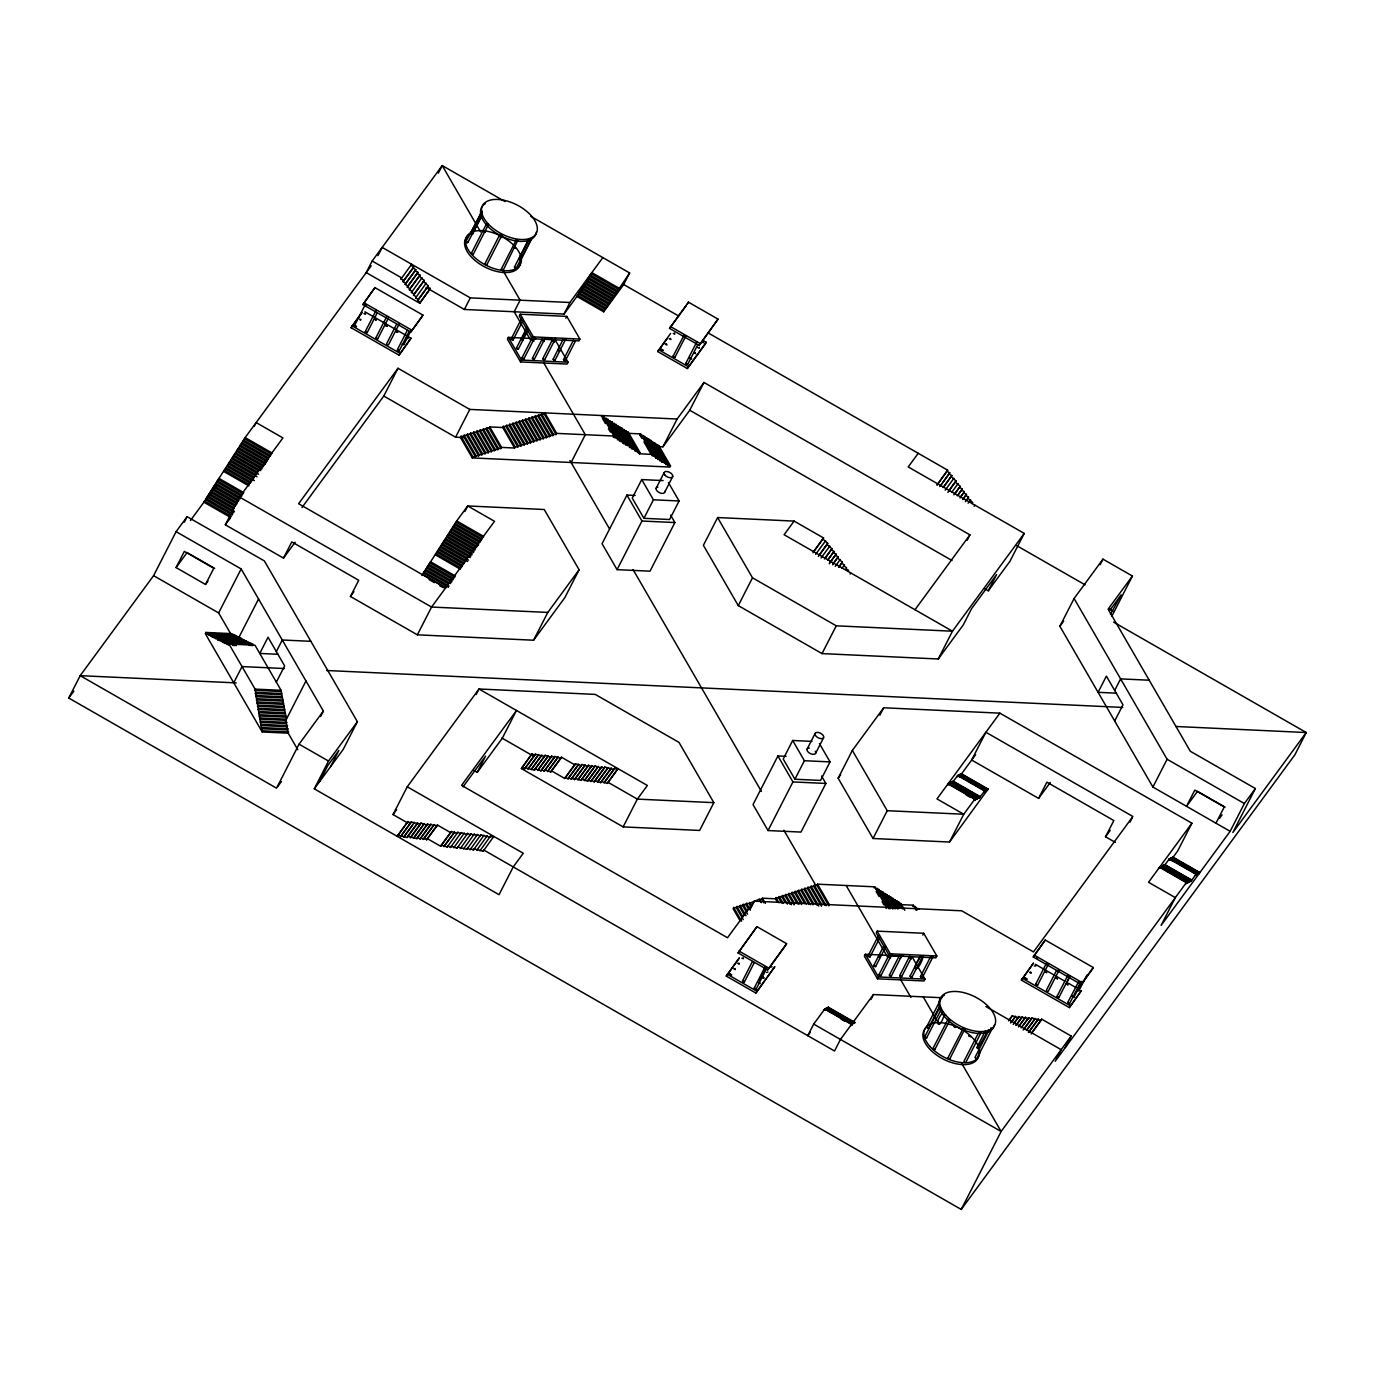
<?xml version="1.0" encoding="UTF-8"?>
<svg xmlns="http://www.w3.org/2000/svg" width="1375" height="1375" viewBox="0 0 1375 1375"><rect width="100%" height="100%" fill="white"/><g stroke="black" fill="none" stroke-linecap="round" stroke-linejoin="round"><path stroke-width="1.5" d="M486.527 223.816L471.316 253.378L472.158 254.375L473.223 254.358L488.314 224.744M473.292 254.22L471.384 253.241M486.32 224.056L488.314 224.898M941.531 997.837L926.527 1027.159L927.111 1028.036L928.434 1028.156L938.816 1007.858M928.503 1028.019L926.527 1027.159M990.894 1027.83L992.011 1028.912L976.92 1058.389L975.855 1058.406L975.012 1057.392L989.089 1029.909M517.962 239.972L503.284 269.998L502.098 270.102L501.325 269.087L516.33 239.766M503.284 269.998L501.325 269.087M948.08 1019.167L932.834 1048.712L933.367 1049.589L934.794 1049.623L949.798 1020.284M934.794 1049.623L932.92 1048.575M947.822 1019.545L949.369 1020.559M481.886 215.102L467.809 242.602L466.589 242.653L465.884 241.639L481.852 212.145M467.809 242.602L466.83 241.484M480.889 212.3L481.869 213.434M528.481 240.35L519.097 258.689L519.819 259.703L521.039 259.652L532.297 237.652M521.039 259.652L519.097 258.689M943.267 1012.12C933.195 1022.931 939.108 1031.662 944.264 1014.922M939.572 1024.083L937.63 1023.12M978.02 1033.828L963.944 1061.328L964.666 1062.342L965.886 1062.291L980.891 1032.969L980.169 1031.955M978.948 1032.006L980.891 1032.969M501.806 235.469L486.802 264.791L485.547 264.791L484.894 263.777L499.898 234.438L501.531 235.641M486.802 264.791L484.894 263.777M939.847 1007.411L924.739 1036.836L925.392 1037.867L926.647 1037.867L940.706 1010.367M926.647 1037.867L924.739 1036.836M939.692 1007.669L941.153 1008.752M985.325 1031.044L976.886 1047.544L977.797 1048.678L988.161 1030.236M978.794 1048.575L976.886 1047.544M354.578 325.48L356.452 326.562L354.578 325.48L365.475 304.184M376.148 310.303L365.252 331.598L365.836 332.613L367.125 332.664L377.111 313.139M367.125 332.664L365.252 331.598M386.822 316.405L375.908 337.717L376.492 338.731L377.781 338.783L388.695 317.488M377.781 338.783L375.908 337.717M396.567 324.294L386.581 343.819L387.423 344.953L388.455 344.902L399.352 323.589M409.114 331.478L399.111 351.003L397.822 350.952L397.238 349.938L407.241 330.413M399.111 351.003L398.527 349.989M402.153 344.163L403.734 344.644L403.494 343.681M481.869 211.148L470.611 233.148L471.195 234.163L472.484 234.231L481.869 215.892M472.484 234.231L470.611 233.148M528.498 239.559L514.439 267.059L515.281 268.194L516.312 268.125L531.369 238.494M516.312 268.125L514.439 267.059M522.087 317.591L511.191 338.903L511.775 339.917L513.064 339.969L523.05 320.444M513.064 339.969L512.48 338.955M528.327 329.553L518.323 349.078L517.034 349.027L516.45 348.012L527.347 326.7M518.323 349.078L516.45 348.012M532.967 336.411L522.07 357.706L522.655 358.72L523.944 358.789L534.841 337.477L533.809 337.545M523.944 358.789L522.07 357.706M542.42 338.662L532.434 358.188L533.019 359.202L534.308 359.27L544.294 339.745M534.308 359.27L532.434 358.188M552.784 339.144L542.781 358.669L543.623 359.803L544.672 359.752L555.569 338.439M544.672 359.752L542.781 358.669M563.2 339.264L553.145 359.15L553.987 360.284L555.019 360.233L565.984 338.577M555.019 360.233L553.145 359.15M573.495 340.106L563.509 359.631L564.094 360.645L565.383 360.714L575.369 341.189M565.383 360.714L563.509 359.631M684.062 335.242L673.148 356.056L673.991 357.191L675.022 357.122L685.919 335.827M675.022 357.122L673.148 356.056M696.73 342.014L685.833 363.327L686.417 364.341L687.706 364.392L697.692 344.867M687.706 364.392L685.833 363.327M752.452 961.503L742.466 981.028L743.05 982.042L744.339 982.094L754.325 962.569M744.339 982.094L743.755 981.08M765.205 966.625L754.308 987.92L754.892 988.934L756.181 988.986L766.167 969.461M758.295 982.489L760.048 983.658L759.327 982.42M756.181 988.986L754.308 987.92M878.127 936.272L868.141 955.797L868.725 956.811L870.014 956.88L880 937.355M870.014 956.88L868.141 955.797M883.747 945.983L873.744 965.508L874.345 966.522L875.617 966.573L885.62 947.048M875.617 966.573L873.881 965.405M889.006 955.092L879.02 974.617L879.863 975.752L880.894 975.683L891.791 954.387M880.894 975.683L879.02 974.617M899.37 955.573L889.384 975.098L890.227 976.233L891.258 976.164L902.155 954.869M891.258 976.164L889.384 975.098M909.734 956.055L899.731 975.58L900.333 976.594L901.622 976.645L911.608 957.12M901.622 976.645L899.731 975.58M909.58 957.722L911.333 958.908L910.611 957.653M920.098 956.536L910.095 976.061L910.938 977.195L911.969 977.127L922.866 955.831M920.494 956.777C908.806 972.572 919.273 972.675 923.278 956.072M911.969 977.127L910.095 976.061M916.919 968.498L915.045 967.416M930.445 957L920.459 976.542L921.302 977.677L922.333 977.608L933.23 956.312L932.198 956.364M922.333 977.608L920.459 976.542M963.17 1028.483L947.873 1057.977L948.458 1058.991L949.747 1059.042L964.717 1029.222M949.747 1059.042L947.994 1057.856M962.878 1028.638L964.752 1029.72M1048.506 963.892L1037.609 985.205L1036.32 985.136L1035.736 984.122L1046.633 962.827M1037.609 985.205L1035.736 984.122M1056.395 970.716L1046.392 990.241L1047.234 991.375L1048.266 991.306L1059.162 970.011M1069.836 976.112L1058.939 997.425L1057.65 997.356L1057.066 996.342L1067.963 975.047M1058.939 997.425L1057.066 996.342M1078.653 981.647L1067.722 1002.461L1068.564 1003.595L1069.595 1003.527L1080.509 982.231M1072.139 996.205L1073.892 997.391L1082.073 981.406M1069.595 1003.527L1067.722 1002.461M1073.892 997.391L1072.792 996.17M1077.072 990.619L1078.619 990.327M1113.612 622.136L1306.25 732.531L1294.803 754.909L961.228 1209.433L68.75 698.036L80.197 675.658L153.588 575.661L176.103 531.661L187.103 516.673L264.361 560.931L357.38 721.703L343.166 749.495L314.291 788.837L499.039 894.695L513.253 866.903L523.256 853.273L407.241 786.792L393.027 814.567L407.756 823.023M184.267 522.225L187.103 516.673M371.181 265.839L245.145 437.577L206.095 498.506L205.511 499.658L232.272 515.006M176.069 567.583L184.353 551.375L213.812 568.253L205.511 584.461L176.069 567.583L187.069 552.578L214.689 568.408M254.255 426.284L256.162 422.589L282.923 437.92L239.559 497.011L225.345 524.803L283.491 558.113L295.161 542.197M237.188 450.192L263.966 465.523L268.142 459.13L268.744 457.961L241.966 442.63M245.145 437.577L271.923 452.925L271.339 454.077L269.741 456.603L242.963 441.255M504.986 201.541L442.217 165.567L372.161 261.009L366.231 272.594L419.788 303.273L430.375 288.475L427.711 286.945L417.691 300.575L420.372 302.122L430.375 288.475M377.936 255.647L382.164 247.38L470.302 297.877L569.92 302.5L602.852 257.606M364.925 311.798L411.022 338.216L399.008 355.162L351.055 327.697L361.848 312.434M362.914 304.545L374.928 287.598L422.881 315.064L421.936 316.92L410.85 332.011L362.914 304.545L374.928 287.598M438.316 173.164L442.217 165.567L480.631 231.945M231.292 634.803L231.894 633.652L205.889 632.448L205.287 633.6L262.195 731.964L288.2 733.167L285.828 720.328L259.823 719.125L255.08 689.116L228.989 644.033L255.011 645.236L281.084 690.319L286.43 719.177L260.425 717.973M207.659 633.342L208.845 635.388L209.447 634.219L235.452 635.439L234.85 636.591L233.664 634.545L207.659 633.342L207.075 634.494L205.889 632.448M230.931 634.167L218.642 612.941L241.158 568.941L176.103 531.661M235.452 635.439L236.638 637.484L237.222 636.316L211.217 635.112L210.633 636.281L209.447 634.219M216.408 637.347L212.403 637.175L212.988 636.006L239.009 637.209M214.775 636.9L215.961 638.945L216.545 637.794L242.567 638.997L241.966 640.148L240.78 638.103L214.775 636.9L214.173 638.052L212.988 636.006M401.019 279.039L411.623 264.258L411.022 265.409L413.703 266.939L403.7 280.586L401.019 279.039L401.603 277.887L372.161 261.009M221.736 640.028L217.731 639.839L218.333 638.688L244.338 639.891L245.523 641.936L246.108 640.784L220.103 639.581L219.519 640.733L218.333 638.688M403.098 281.737L413.119 268.108L415.783 269.637L405.78 283.267L403.098 281.737L403.7 280.586M243.306 642.641L247.294 642.83L247.895 641.678L221.891 640.458L221.289 641.627L220.103 639.581M413.119 268.108L413.703 266.939M405.195 284.436L415.198 270.789L417.88 272.319L407.859 285.966L405.195 284.436L405.78 283.267M229.075 642.795L223.077 642.52L223.661 641.352L249.666 642.572L250.852 644.617L251.453 643.448L225.448 642.245L224.847 643.414L223.661 641.352M415.198 270.789L415.783 269.637M407.275 287.117L417.278 273.488L419.959 275.017L409.956 288.647L407.275 287.117L407.859 285.966M248.634 645.322L252.639 645.511L253.223 644.342L227.219 643.139L226.634 644.291L225.448 642.245M417.278 273.488L417.88 272.319M409.355 289.816L419.358 276.169L424.136 280.397L414.116 294.044L411.452 292.497L412.036 291.345L409.355 289.816L409.956 288.647M228.989 644.033L228.405 645.184L227.219 643.139M233.08 635.697L233.664 634.545M419.358 276.169L419.959 275.017M413.531 295.195L423.534 281.566L428.295 285.794L418.292 299.423L415.611 297.894L416.212 296.725L413.531 295.195L414.116 294.044M238.408 638.378L258.552 599.019M240.195 639.272L240.78 638.103M423.534 281.566L424.136 280.397M283.491 558.113L291.792 541.905L358.72 580.267L350.436 596.475L417.364 634.82L533.586 640.217L564.884 597.558L579.098 569.783L544.225 509.506L467.723 505.948L456.723 520.953L421.867 575.472M417.691 300.575L418.292 299.423M427.711 286.945L428.295 285.794M419.788 303.273L420.372 302.122M403.855 344.541L411.125 330.344M399.008 355.162L411.022 338.216M410.85 332.011L422.881 315.064M233.75 682.773L242.034 666.566L284.402 668.542M302.002 507.495L383.78 396.052L397.994 368.277L469.786 409.406L677.136 419.031L703.966 382.456L969.925 534.858L967.089 540.409M276.341 651.578L282.27 639.994L310.87 641.317M426.095 287.512L464.372 309.461L470.302 297.877M276.341 682.12L284.642 665.913L268.039 637.227L259.755 653.434L278.145 654.294M262.195 731.964L259.823 719.125M285.347 721.308L305.972 680.969M383.78 396.052L455.572 437.198L469.786 409.406M241.158 568.941L323.366 711.047L299.062 744.167L276.547 788.167L80.197 675.658L236.242 682.894M535.889 338.662L508.372 337.373L507.409 339.23L520.541 361.917L567.102 364.066L568.064 362.209L554.933 339.539M520.214 314.222L519.269 316.078L532.383 338.748L578.961 340.914L579.906 339.058L566.792 316.388L520.214 314.222L533.328 336.909L532.383 338.748M461.003 436.253L472.863 456.741L475.458 456.861L463.616 436.373L461.003 436.253L460.419 437.422L472.278 457.909L669.934 467.07L670.519 465.919L658.677 445.431L654.053 444.022L654.655 442.87L652.059 442.75M463.616 436.373L464.2 435.222L466.795 435.342L478.655 455.83L476.059 455.709L464.2 435.222M320.564 716.547L323.366 711.047M466.795 435.342L467.397 434.191L469.992 434.311L481.852 454.798L479.256 454.678L467.397 434.191M469.992 434.311L470.594 433.142L473.189 433.263L485.048 453.75L482.436 453.63L470.594 433.142M473.189 433.263L473.773 432.111L476.386 432.231L488.245 452.719L485.633 452.598L473.773 432.111M522.448 337.597L527.003 328.728M476.386 432.231L476.97 431.08L479.566 431.2L491.425 451.688L488.83 451.567L476.97 431.08M479.566 431.2L480.167 430.031L482.762 430.152L494.622 450.639L492.027 450.519L480.167 430.031M482.762 430.152L483.364 429L485.959 429.12L497.819 449.608L495.223 449.487L483.364 429M485.959 429.12L486.561 427.969L489.156 428.089L501.016 448.577L498.403 448.456L486.561 427.969M520.541 361.917L521.486 360.061L508.372 337.373M472.278 457.909L472.863 456.741M489.156 428.089L489.741 426.92L502.752 427.522L514.611 448.027L501.6 447.408L489.741 426.92M475.458 456.861L476.059 455.709M478.655 455.83L479.256 454.678M481.852 454.798L482.436 453.63M485.048 453.75L485.633 452.598M314.291 788.837L328.505 761.045L357.38 721.703M319.602 781.602L327.886 765.411L338.903 750.406L330.602 766.614M488.245 452.719L488.83 451.567M502.752 427.522L503.336 426.37L505.948 426.491L517.808 446.978L515.195 446.858L503.336 426.37M491.425 451.688L492.027 450.519M505.948 426.491L506.533 425.339L509.128 425.459L520.987 445.947L518.392 445.827L506.533 425.339M464.372 309.461L563.991 314.067L569.92 302.5M494.622 450.639L495.223 449.487M464.888 511.517L467.723 505.948L494.502 521.297L431.578 607.045L417.364 634.82M509.128 425.459L509.73 424.291L512.325 424.411L524.184 444.916L521.589 444.778L509.73 424.291M497.819 449.608L498.403 448.456M565.83 318.244L566.792 316.388M618.63 287.959L591.852 272.611L578.514 293.941L605.292 309.289L629.63 272.955L530.836 216.339M512.325 424.411L512.927 423.259L515.522 423.38L527.381 443.867L524.786 443.747L512.927 423.259M501.016 448.577L501.6 447.408M515.522 423.38L516.123 422.228L518.719 422.348L530.578 442.836L527.966 442.716L516.123 422.228M518.719 422.348L519.303 421.18L521.916 421.3L533.758 441.805L531.163 441.667L519.303 421.18M521.916 421.3L522.5 420.148L525.095 420.269L536.955 440.756L534.359 440.636L522.5 420.148M525.095 420.269L525.697 419.117L528.292 419.237L540.152 439.725L537.556 439.605L525.697 419.117M528.292 419.237L528.894 418.069L531.489 418.189L543.348 438.694L540.753 438.556L528.894 418.069M514.611 448.027L515.195 446.858M531.489 418.189L532.073 417.037L534.686 417.158L546.545 437.645L543.933 437.525L532.073 417.037M517.808 446.978L518.392 445.827M534.686 417.158L535.27 416.006L537.883 416.127L549.725 436.614L547.13 436.494L535.27 416.006M520.987 445.947L521.589 444.778M537.883 416.127L538.467 414.958L541.062 415.078L552.922 435.566L550.327 435.445L538.467 414.958M524.184 444.916L524.786 443.747M541.062 415.078L541.664 413.927L544.259 414.047L556.119 434.534L553.523 434.414L541.664 413.927M527.381 443.867L527.966 442.716M473.344 552.578L473.945 551.427L447.167 536.078M544.259 414.047L544.861 412.895L556.703 433.383L556.119 434.534M450.347 531.042L477.125 546.373L478.122 545.016L478.723 543.864L451.945 528.516M530.578 442.836L531.163 441.667M455.125 523.48L481.903 538.811L481.319 539.98L479.72 542.489L452.942 527.158M533.758 441.805L534.359 440.636M536.955 440.756L537.556 439.605M603.694 311.798L604.278 310.647L577.517 295.298L576.916 296.467L603.694 311.798L623.7 284.539L629.63 272.955M540.152 439.725L540.753 438.556M543.348 438.694L543.933 437.525M546.545 437.645L547.13 436.494M549.725 436.614L550.327 435.445M552.922 435.566L553.523 434.414M571.106 462.498L585.32 434.706L543.83 362.983M607.509 420.544L608.094 419.375L605.498 419.255L606.083 418.103L617.942 438.591L617.358 439.742L619.953 439.862L619.369 441.031L623.975 442.423L623.373 443.575L625.986 443.695L625.384 444.864L629.991 446.256L629.406 447.425L632.002 447.545L631.417 448.697L636.023 450.089L635.422 451.258L638.034 451.378L637.433 452.53L640.045 452.65L639.444 453.802L652.455 454.42L651.853 455.572L656.459 456.964L655.875 458.133L658.47 458.253L657.886 459.405L660.481 459.525L659.897 460.677L662.492 460.797L661.908 461.966L666.514 463.358L665.913 464.527L668.525 464.647L667.923 465.798L670.519 465.919M397.891 835.244L397.289 836.395L407.894 821.597L410.575 823.127L411.159 821.975L420.372 824.261L420.973 823.109L426.92 825.017L427.505 823.866L430.186 825.395L430.787 824.244L433.452 825.773L434.053 824.605L436.734 826.152L437.319 824.983L450.708 832.666L451.309 831.497L457.256 833.422L457.841 832.253L460.522 833.783L461.106 832.631L467.053 834.539L467.655 833.388L470.336 834.917L470.92 833.766L473.602 835.295L474.186 834.144L476.867 835.673L477.452 834.522L480.133 836.052L480.734 834.9L489.947 837.186L490.531 836.017L493.212 837.564L493.814 836.395L483.209 851.194L473.997 848.908L473.395 850.059L470.714 848.53L470.13 849.681L467.448 848.152L466.864 849.303L457.634 847.017L457.05 848.186L451.103 846.261L450.519 847.43L447.837 845.9L447.236 847.052L441.289 845.144L440.705 846.295L427.316 838.63L426.714 839.781L424.05 838.252L423.448 839.403L420.767 837.873L420.183 839.025L417.502 837.495L416.917 838.647L407.688 836.361L407.103 837.53L397.891 835.244L407.894 821.597M611.531 423.087L612.116 421.936L609.52 421.816L610.105 420.664L623.373 443.575M476.163 694.564L478.998 688.995L595.22 694.392L678.975 742.38L713.848 802.656L699.634 830.448L623.133 826.891L521.4 768.591L531.987 753.792L534.669 755.339L535.27 754.17L544.483 756.456L545.067 755.305L551.014 757.212L551.616 756.061L554.297 757.591L554.881 756.439L560.828 758.347L561.43 757.195L574.802 764.861L575.403 763.709L581.35 765.617L581.934 764.448L587.881 766.356L588.483 765.205L591.164 766.734L591.748 765.583L594.43 767.112L595.014 765.961L600.961 767.869L601.562 766.717L604.244 768.247L604.828 767.095L614.041 769.381L614.642 768.212L617.323 769.759L617.908 768.591L607.303 783.389L601.356 781.481L600.772 782.633L594.825 780.725L594.223 781.877L591.559 780.347L590.958 781.498L588.277 779.969L587.692 781.138L581.745 779.212L581.144 780.381L575.197 778.473L574.612 779.625L571.931 778.095L571.347 779.247L568.666 777.717L568.064 778.869L565.4 777.339L564.798 778.491L551.409 770.825L550.825 771.977L544.878 770.069L544.277 771.22L541.612 769.691L541.011 770.859L535.064 768.934L534.48 770.103L525.25 767.817L524.666 768.969L521.984 767.439M615.536 425.648L616.138 424.497L613.525 424.377L614.127 423.208L625.986 443.695M615.931 437.319L604.089 416.814L601.477 416.694L602.078 415.542L613.938 436.03L613.336 437.198L617.942 438.591M702.488 340.141L706.183 342.272L705.237 344.128L687.328 368.534L657.697 351.553L670.588 333.438M669.539 328.402L688.411 302.139L718.042 319.12L699.17 345.383L669.539 328.402L686.262 305.611M630.42 446.995L618.148 425.769L617.547 426.92L622.153 428.33L635.422 451.258M622.153 428.33L621.569 429.481L624.164 429.602L636.453 450.828M687.466 303.995L688.411 302.139M624.164 429.602L623.58 430.77L626.175 430.891L639.444 453.802M626.175 430.891L625.573 432.042L628.186 432.163L640.045 452.65M628.186 432.163L627.584 433.314L640.595 433.916L652.455 454.42M533.586 640.217L547.8 612.425L579.098 569.783M641.97 438.488L639.994 435.084L640.595 433.916M639.994 435.084L644.617 436.477L657.886 459.405M644.617 436.477L644.016 437.628L646.628 437.766L659.897 460.677M646.628 437.766L646.027 438.917L648.622 439.038L661.908 461.966M473.688 770.309L477.245 772.355L485.547 756.147L463.031 786.827M648.622 439.038L648.038 440.189L650.633 440.309L662.492 460.797M650.633 440.309L650.048 441.478L652.644 441.598L665.913 464.527M687.328 368.534L706.183 342.272M699.17 345.383L718.042 319.12M635.164 495.447L626.931 495.069L602.061 543.692L617.066 569.645L650.014 571.175L674.902 522.552L670.605 515.127M658.075 446.583L658.677 445.431M663.094 480.58L641.712 479.583L632.242 498.111L643.93 518.323L669.591 519.509L679.078 500.981L668.439 482.608M658.694 446.617L662.922 446.806L677.136 419.031M662.922 446.806L689.752 410.248L703.966 382.456M656.064 488.4L664.091 472.725M617.066 569.645L641.953 521.022L626.931 495.069M643.93 518.323L653.417 499.795L641.712 479.583M664.727 492.181L672.736 476.506M531.987 753.792L521.4 768.591M483.209 851.194L483.794 850.042L834.539 1051.016L840.469 1039.431L873.417 994.555L941.892 997.734M812.969 552.767L823.573 537.969L794.114 521.091L717.612 517.55L703.398 545.325L738.272 605.602L822.027 653.589L938.248 658.986L963.273 624.903L971.558 608.695L996.583 574.595L988.281 590.803L984.723 588.758M623.133 826.891L637.347 799.116L647.367 785.469L478.998 688.995L407.241 786.792M738.272 605.602L752.486 577.809L717.612 517.55M822.972 539.138L827.75 543.348L818.4 556.445M827.148 544.517L831.909 548.745L825.069 558.422M828.403 559.402L834.006 551.427L831.325 549.897M829.228 563.802L836.086 554.125L833.405 552.595M832.58 564.798L838.166 556.823L835.484 555.277M837.581 557.975L842.342 562.203L839.248 566.758M841.741 563.355L844.422 564.884L843.837 566.053L846.502 567.583L845.917 568.734L848.598 570.281L847.997 571.433M850.094 574.131L850.678 572.962M822.027 653.589L836.258 625.814L952.462 631.211L1024.237 533.414L908.222 466.933L918.225 453.286M786.139 756.353L777.906 755.975L753.019 804.598L768.041 830.552L800.989 832.081L825.859 783.458L821.58 776.05M811.938 741.383L792.688 740.489L783.2 759.017L794.905 779.23L820.566 780.433L830.036 761.905L819.414 743.531M947.667 470.164L937.08 484.963L947.667 470.164L708.366 333.042M807.177 748.98L815.186 733.305M940.414 485.959L949.764 472.863L947.083 471.333M768.041 830.552L792.928 781.928L777.906 755.975M794.905 779.23L804.375 760.719L792.688 740.489M943.748 486.939L951.844 475.561L949.163 474.014M743.222 919.617L736.295 907.655L733.7 907.534L733.098 908.703L740.025 920.648M951.259 476.713L956.02 480.941L947.925 492.319M736.295 907.655L736.897 906.503L739.492 906.623L744.425 915.166M815.564 753.414L823.573 737.756A4.744 2.578 27.1 0 0 818.4 732.497A4.744 2.578 27.1 0 0 816.183 736.347A4.744 2.578 27.1 0 0 823.573 737.756M739.492 906.623L740.077 905.472L742.689 905.592L747.622 914.117M955.419 482.092L960.18 486.32L954.594 494.295M742.689 905.592L743.273 904.423L745.886 904.544L748.842 909.666M745.886 904.544L746.47 903.392L749.066 903.512L751.042 906.933M749.066 903.512L759.241 899.25L761.853 899.37L763.83 902.773M957.928 495.292L962.277 489.019L959.595 487.472M750.544 908.583L754.342 901.175L961.692 910.8L1033.484 951.93L1132.88 816.492L985.892 732.256L971.661 760.031L1038.606 798.394L1050.277 782.478M960.008 497.973L964.356 491.7L961.675 490.17M963.342 498.97L966.436 494.398L963.755 492.869M761.853 899.37L762.438 898.202L775.448 898.803L777.425 902.223M965.852 495.55L968.533 497.097L967.931 498.248L972.692 502.477L972.108 503.628M755.855 993.059L774.727 966.797L755.855 993.059L726.241 976.078L739.131 957.945M738.083 952.927L756.955 926.664L786.586 943.645L785.623 945.484L767.714 969.908L738.083 952.927L756.955 926.664M974.187 506.327L974.772 505.158M775.448 898.803L776.033 897.652L778.628 897.772L781.602 902.894M988.144 789.061L987.147 790.419L987.731 789.267L960.97 773.919L960.369 775.087L961.366 773.713L988.144 789.061L949.523 842.033L873.022 838.492L838.148 778.216L852.363 750.423L883.678 707.781L999.9 713.161L1191.902 823.195L1177.688 850.97L1171.5 859.409M778.628 897.772L779.23 896.62L781.825 896.741L784.798 901.863M781.825 896.741L782.427 895.572L785.022 895.692L789.955 904.234M785.022 895.692L785.606 894.541L788.219 894.661L794.148 904.905M879.88 715.189L883.678 707.781M788.219 894.661L788.803 893.509L791.416 893.63L797.328 903.873M791.416 893.63L792 892.461L794.595 892.581L801.522 904.544M794.595 892.581L795.197 891.43L797.792 891.55L804.719 903.495M797.792 891.55L798.394 890.398L800.989 890.519L808.895 904.166M800.989 890.519L801.573 889.35L804.186 889.47L813.072 904.836M804.186 889.47L804.77 888.319L807.366 888.439L817.248 905.506M759.206 980.719L765.566 968.292M807.366 888.439L807.967 887.288L810.562 887.408L821.442 906.194M767.714 969.908L786.586 943.645M810.562 887.408L811.164 886.239L813.759 886.359L824.622 905.145M813.759 886.359L814.361 885.208L816.956 885.328L828.816 905.816L829.4 904.664L817.541 884.177L874.758 886.823L886.617 907.311L886.033 908.48M816.956 885.328L817.541 884.177M938.248 658.986L952.462 631.211L784.111 534.737L794.114 521.091M1024.237 533.414L1010.023 561.189L988.281 590.803M873.022 838.492L887.236 810.7L852.363 750.423M874.173 887.975L874.758 886.823M878.195 890.536L878.78 889.384L876.184 889.264L876.769 888.095L888.628 908.6M851.469 1024.444L824.708 1009.095L813.691 1024.1L807.778 1035.667L810.27 1032.264M882.2 893.097L882.802 891.945L880.189 891.825L880.791 890.656L890.673 907.741M824.708 1009.095L824.106 1010.247L825.103 1008.889L851.881 1024.237L850.884 1025.595M825.103 1008.889L824.519 1010.041L825.516 1008.683L852.294 1024.031L851.692 1025.183L852.706 1023.825L825.928 1008.477L825.327 1009.645M825.516 1008.683L824.931 1009.852L826.341 1008.27L853.102 1023.619M826.341 1008.27L825.739 1009.439L826.736 1008.064L853.514 1023.413M826.736 1008.064L826.152 1009.233L827.148 1007.858L853.927 1023.206M827.148 1007.858L826.564 1009.027L827.973 1007.445L854.734 1022.794M826.959 1008.82L827.973 1007.445M827.784 1008.408L828.369 1007.239L855.147 1022.588M893.698 908.583L884.812 893.217L884.211 894.369L886.823 894.489L886.222 895.658L888.817 895.778L895.744 907.723M888.817 895.778L888.233 896.93L890.828 897.05L897.755 909.013M890.828 897.05L890.244 898.202L892.839 898.322L898.769 908.583M976.388 798.428L974.978 799.992L975.562 798.841L948.802 783.492L948.2 784.661L949.609 783.08L976.388 798.428L975.786 799.58L976.8 798.222L950.022 782.873L949.025 784.248L949.609 783.08M948.612 784.455L949.197 783.286L975.975 798.634L975.391 799.786M950.022 782.873L949.42 784.042L950.83 782.461L977.608 797.809L977.023 798.961L978.02 797.603L951.242 782.255L950.245 783.63L951.242 782.255M949.833 783.836L950.434 782.667L977.195 798.016L976.611 799.167M979.241 796.984L977.831 798.548L978.433 797.397L951.655 782.048L951.053 783.217L952.462 781.636L979.241 796.984L978.656 798.136L979.653 796.778L952.875 781.43L951.878 782.805L952.462 781.636M951.466 783.011L952.067 781.842L978.828 797.191L978.244 798.342M892.839 898.322L892.255 899.491L894.85 899.611L899.783 908.153M952.875 781.43L952.291 782.598L957.705 775.569L984.466 790.917L983.881 792.069M952.686 782.392L953.288 781.223L980.066 796.572L979.464 797.723L984.878 790.711L958.1 775.362L957.103 776.72L957.705 775.569M903.427 956.055L865.322 954.284L864.359 956.141L877.491 978.811L924.052 980.977L925.014 979.12L911.883 956.45M877.164 931.133L876.219 932.989L889.333 955.659L935.911 957.825L936.856 955.969L923.725 933.281L877.164 931.133L890.278 953.803L889.333 955.659M958.1 775.362L957.516 776.514L958.512 775.156L985.291 790.505L984.689 791.656L986.098 790.092L959.337 774.744L957.928 776.308L958.512 775.156M894.85 899.611L894.248 900.763L896.861 900.883L900.814 907.723M958.323 776.102L958.925 774.95L985.703 790.298L985.102 791.45M959.337 774.744L958.736 775.913L959.733 774.538L986.511 789.886L985.927 791.038L986.923 789.68L960.145 774.331L959.148 775.706L959.733 774.538M960.781 774.881L961.366 773.713M896.861 900.883L896.259 902.052L898.872 902.172L902.825 908.995M898.872 902.172L898.27 903.323L900.883 903.444L904.819 910.267M900.883 903.444L900.281 904.595L913.292 905.197L916.248 910.319M913.292 905.197L912.691 906.366L915.303 906.486L917.262 909.889M877.491 978.811L878.436 976.955L865.322 954.284M949.523 842.033L963.738 814.241L974.755 799.253L947.977 783.905M1132.416 576.039L1108.095 609.159L1190.32 751.266L1255.375 788.528L1244.375 803.533L1230.144 831.325L1152.903 787.05L1059.867 626.278L1074.098 598.503L1102.973 559.161L1132.416 576.039L1111.773 616.361M870.873 999.522L873.417 994.555M975.167 799.047L974.153 800.405L975.167 799.047L948.389 783.698L947.788 784.867L948.802 783.492M976.8 798.222L976.198 799.373L977.608 797.809M978.02 797.603L977.419 798.755L978.433 797.397M979.653 796.778L979.052 797.93L980.066 796.572M1100.12 564.712L1102.973 559.161M984.878 790.711L984.294 791.863L985.291 790.505M986.098 790.092L985.514 791.244L986.511 789.886M986.923 789.68L986.322 790.831L987.731 789.267M986.734 790.625L987.336 789.473L960.558 774.125L959.561 775.5L960.97 773.919M922.78 935.138L923.725 933.281M1110.45 614.367L1121.192 594.825L1110.175 609.83M1038.606 798.394L1046.891 782.186L1113.836 820.548L1105.534 836.756L1115.383 842.394M1114.678 690.456L1120.608 678.889L1149.208 680.212M1114.678 721.016L1122.98 704.808L1106.377 676.122L1098.092 692.33L1116.483 693.172M1021.402 980.134L1033.416 963.188L1021.402 980.134L1069.337 1007.6L1081.352 990.653L1069.337 1007.6M1033.244 956.983L1045.258 940.036L1093.211 967.502L1092.266 969.358L1081.18 984.448L1033.244 956.983L1045.258 940.036M1065.247 1047.612L1071.159 1036.045L1041.717 1019.167L1041.116 1020.319L1031.903 1018.033L1031.319 1019.184L1028.638 1017.655L1028.036 1018.823L1025.355 1017.277L1024.77 1018.445L1022.089 1016.898L1021.505 1018.067L1018.823 1016.52L1018.239 1017.689L1012.292 1015.781L1009.181 1020.336M1130.044 822.044L1131.934 818.331M1152.903 787.05L1167.117 759.275L1074.098 598.503M1069.888 976.731L1066.192 983.967L1067.997 984.998L1067.275 983.761M961.228 1209.433L1001.12 1131.488L1071.159 1036.045M1081.18 984.448L1093.211 967.502M1078.791 991.014L1086.972 975.03M1159.366 868.227L1159.967 867.075L1186.728 882.423M1186.144 883.575L1187.141 882.217L1160.362 866.869L1159.778 868.02L1160.775 866.663L1187.553 882.011L1186.952 883.163L1187.966 881.805L1161.188 866.456L1160.191 867.814L1160.775 866.663M1161.188 866.456L1160.586 867.608L1161.995 866.044L1188.773 881.392L1188.189 882.544L1189.186 881.186L1162.408 865.837L1161.411 867.195L1161.995 866.044M1160.998 867.402L1161.6 866.25L1188.361 881.598L1187.777 882.75M1162.408 865.837L1161.823 866.989L1163.233 865.425L1189.994 880.773L1189.409 881.925M1162.219 866.783L1163.233 865.425M1190.819 880.361L1189.822 881.719L1190.406 880.567L1163.628 865.219L1163.044 866.387L1164.041 865.012L1190.819 880.361L1190.217 881.513L1191.627 879.948L1164.866 864.6L1163.456 866.181L1164.041 865.012M1163.852 865.975L1164.453 864.806L1191.231 880.155L1190.63 881.306M1164.866 864.6L1164.264 865.769L1169.266 858.945L1196.044 874.294L1195.459 875.445L1196.456 874.087L1169.678 858.739L1168.681 860.097L1169.266 858.945M1169.678 858.739L1169.094 859.891L1170.503 858.327L1197.264 873.675L1196.68 874.827L1197.677 873.469L1170.898 858.12L1169.902 859.478L1173.477 861.523M1169.489 859.684L1170.091 858.533L1196.869 873.881L1195.855 875.239L1197.264 873.675M1169.902 859.478L1170.503 858.327M1170.898 858.12L1170.314 859.272L1171.723 857.708L1198.502 873.056L1197.9 874.208L1198.897 872.85L1172.136 857.502L1171.122 858.859L1171.723 857.708M1170.727 859.066L1171.311 857.914L1198.089 873.262L1197.487 874.414M1172.531 857.295L1171.534 858.653L1172.531 857.295L1199.309 872.644L1198.725 873.795M1172.359 858.241L1172.944 857.089L1199.722 872.438L1199.12 873.589M1215.964 823.195L1224.266 806.987L1194.806 790.109L1186.522 806.317L1197.522 791.312L1225.125 807.142M1160.362 866.869L1158.953 868.433L1159.555 867.281L1186.333 882.63L1185.731 883.781L1187.141 882.217M1187.966 881.805L1187.364 882.956L1188.773 881.392M1189.186 881.186L1188.584 882.337L1189.598 880.98L1162.82 865.631M1189.598 880.98L1188.997 882.131L1190.406 880.567M1191.627 879.948L1191.042 881.1L1196.044 874.294M1197.677 873.469L1197.092 874.62L1198.502 873.056M1198.897 872.85L1198.312 874.002L1199.309 872.644M1255.375 788.528L1232.859 832.528L1306.25 732.531L1175.866 726.481M992.011 1028.912L990.619 1028.947M518.289 240.677L516.312 239.92M190.472 520.506L215.583 486.286M68.75 698.036L73.82 691.127M351.055 327.697L362.141 312.606M225.345 524.803L230.312 518.048M411.452 292.497L422.039 277.716M415.611 297.894L426.216 283.095M205.511 584.461L207.969 581.127M397.994 368.277L298.598 503.714L445.586 587.95M350.436 596.475L353.925 591.697M563.991 314.067L588.173 281.119M277.767 786.5L281.411 781.533M657.697 351.553L667.253 338.542M393.027 814.567L396.636 809.634M401.156 835.605L411.159 821.975M400.555 836.773L410.575 823.127M404.422 835.983L414.425 822.353M403.838 837.152L412.586 825.223M407.688 836.361L417.708 822.731M407.103 837.53L417.106 823.883M410.97 836.739L420.973 823.109M410.369 837.908L420.372 824.261M414.236 837.117L424.239 823.487M413.634 838.269L423.655 824.639M417.502 837.495L427.505 823.866M416.917 838.647L426.92 825.017M420.767 837.873L430.787 824.244M420.183 839.025L430.186 825.395M424.05 838.252L434.053 824.605M423.448 839.403L433.452 825.773M427.316 838.63L437.319 824.983M426.714 839.781L436.734 826.152M477.245 772.355L502.27 738.272L516.484 710.48L461.553 785.348L727.512 937.75L754.342 901.175M441.289 845.144L451.309 831.497M440.705 846.295L450.708 832.666M444.572 845.522L454.575 831.875M443.97 846.673L453.973 833.044M447.236 847.052L457.841 832.253M450.519 847.43L461.106 832.631M453.784 847.808L464.372 833.009M457.05 848.186L467.655 833.388M460.316 848.564L470.92 833.766M463.598 848.925L474.186 834.144M525.25 767.817L535.27 754.17M524.666 768.969L534.669 755.339M466.864 849.303L477.452 834.522M528.533 768.195L538.536 754.548M527.931 769.347L537.934 755.717M470.13 849.681L480.734 834.9M531.798 768.556L541.802 754.927M531.197 769.725L541.217 756.078M473.395 850.059L484 835.261M535.064 768.934L545.067 755.305M534.48 770.103L544.483 756.456M476.661 850.438L487.266 835.639M538.33 769.312L548.35 755.683M537.745 770.481L547.748 756.834M479.944 850.816L490.531 836.017M541.612 769.691L551.616 756.061M541.011 770.859L551.014 757.212M544.878 770.069L554.881 756.439M544.277 771.22L554.297 757.591M548.144 770.447L558.147 756.817M547.559 771.598L557.562 757.969M551.409 770.825L561.43 757.195M550.825 771.977L560.828 758.347M565.4 777.339L575.403 763.709M564.798 778.491L574.802 764.861M568.666 777.717L578.669 764.07M568.064 778.869L578.084 765.239M571.931 778.095L581.934 764.448M571.347 779.247L581.35 765.617M575.197 778.473L585.217 764.827M574.612 779.625L584.616 765.995M578.48 778.852L588.483 765.205M577.878 780.003L587.881 766.356M581.745 779.212L591.748 765.583M581.144 780.381L591.164 766.734M585.011 779.591L595.014 765.961M584.427 780.759L594.43 767.112M588.277 779.969L598.297 766.339M587.692 781.138L597.695 767.491M591.559 780.347L601.562 766.717M590.958 781.498L600.961 767.869M594.825 780.725L604.828 767.095M594.223 781.877L604.244 768.247M598.091 781.103L608.094 767.473M597.506 782.255L607.509 768.625M601.356 781.481L611.377 767.852M600.772 782.633L610.775 769.003M604.639 781.859L614.642 768.212M604.038 783.011L614.041 769.381M607.303 783.389L617.323 769.759M813.57 551.616L823.573 537.969M815.65 554.297L825.653 540.667M818.984 555.294L827.75 543.348M821.064 557.975L829.83 546.047M824.416 558.972L831.909 548.745M827.75 559.952L834.006 551.427M829.83 562.65L836.086 554.125M833.164 563.63L838.166 556.823M835.244 566.328L840.245 559.505M838.578 567.308L842.342 562.203M841.93 568.305L844.422 564.884M939.744 486.492L949.764 472.863M943.095 487.489L951.844 475.561M945.175 490.17L953.923 478.242M948.509 491.167L956.02 480.941M951.844 492.147L958.1 483.622M953.923 494.845L960.18 486.32M957.258 495.825L962.277 489.019M960.609 496.822L964.356 491.7M962.689 499.503L966.436 494.398M965.422 501.652L968.533 497.097M968.103 503.181L970.613 499.778M914.994 609.727L969.925 534.858M838.148 778.216L840.658 774.795M726.241 976.078L739.372 958.169M1059.867 626.278L1063.648 621.139M999.9 713.161L936.977 798.909L963.738 814.241L887.236 810.7M950.658 783.423L951.655 782.048M959.252 776.961L975.614 754.669M974.566 800.198L975.562 798.841M827.372 1008.614L828.369 1007.239M851.297 1025.389L852.294 1024.031M1105.534 836.756L1110.209 830.38M1008.528 1020.886L1012.292 1015.781M1010.556 1022.966L1015.558 1016.159M1011.209 1022.416L1014.956 1017.311M1013.822 1023.344L1018.823 1016.52M1013.22 1024.495L1018.239 1017.689M1015.833 1025.423L1022.089 1016.898M1016.503 1024.873L1021.505 1018.067M1019.116 1025.802L1025.355 1017.277M1018.514 1026.953L1024.77 1018.445M1021.127 1027.881L1028.638 1017.655M1023.034 1025.63L1028.036 1018.823M1023.155 1029.961L1031.903 1018.033M1023.808 1029.411L1031.319 1019.184M1026.42 1030.339L1035.169 1018.411M1027.073 1029.789L1034.584 1019.563M1028.431 1032.419L1038.434 1018.789M1029.102 1031.869L1037.85 1019.941M1031.697 1032.797L1041.717 1019.167M1031.112 1033.966L1041.116 1020.319M1191.902 823.195L1148.537 882.286L1175.316 897.617L1161.102 925.409L1230.144 831.325M1162.631 866.594L1163.628 865.219M1219.642 818.194L1222.083 814.859M1186.333 882.63L1055.227 1061.259L1061.156 1049.675L985.875 1006.534M1186.556 883.369L1187.553 882.011M359.597 319.017L360.577 320.341L360.989 319.327M531.317 238.803L529.788 238.597M511.191 338.903L512.222 338.834M542.386 340.244L544.019 341.516L543.297 340.278M565.795 339.023L564.884 338.989M521.847 339.213L522.38 340.519L523.256 339.78M902.034 954.972L901.123 954.92M1059.042 970.114L1058.131 970.062M1037.541 957.945L1036.561 957.722M533.328 336.909L579.906 339.058M544.345 339.058L552.819 339.436M521.486 360.061L568.064 362.209M556.703 433.383L613.938 436.03M455.572 437.198L464.028 437.577M653.417 499.795L679.078 500.981M641.953 521.022L674.902 522.552M547.8 612.425L431.578 607.045L215.652 483.381M221.289 634.339L225.294 634.528M216.855 635.748L220.842 635.938M226.634 637.02L232.633 637.295M224.177 638.516L228.181 638.705M235.967 639.873L239.972 640.062M229.522 641.197L235.52 641.472M236.861 643.964L240.848 644.153M232.409 645.373L236.414 645.562M326.648 670.502L1122.739 707.42M255.08 689.116L281.084 690.319M254.495 690.267L280.5 691.47M255.681 692.312L281.686 693.516M255.08 693.481L281.084 694.684M256.266 695.527L282.27 696.73M255.681 696.678L281.686 697.881M256.867 698.723L282.872 699.944M256.266 699.892L282.27 701.095M257.452 701.938L283.456 703.141M256.867 703.089L282.872 704.309M258.053 705.152L284.058 706.355M257.452 706.303L283.456 707.506M258.637 708.348L284.642 709.552M258.053 709.517L284.058 710.72M259.239 711.562L285.244 712.766M258.637 712.714L284.642 713.917M259.823 714.759L285.828 715.962M259.239 715.928L285.244 717.131M261.009 721.17L287.014 722.391M260.425 722.339L286.43 723.542M261.611 724.384L287.616 725.588M261.009 725.536L287.014 726.756M262.195 727.598L288.2 728.802M261.611 728.75L287.616 729.953M262.797 730.795L288.802 731.998M804.375 760.719L830.036 761.905M792.928 781.928L825.859 783.458M713.848 802.656L637.347 799.116L607.905 782.237M914.702 907.638L919.308 909.047M890.278 953.803L936.856 955.969M878.436 976.955L925.014 979.12M879.261 956.141C876.494 956.553 882.148 958.684 879.777 956.347M766.562 967.88L765.377 967.295M1069.062 976.267L1067.997 975.545M900.058 958.375L900.917 957.636M763.056 976.903L764.156 978.123L762.438 977.745M484.567 231.086L485.375 232.409L483.673 231.619M501.119 236.38L501.909 237.634L500.087 236.809M670.244 338.302L670.966 339.556L669.161 338.68M666.256 343.733L666.978 344.988L665.173 344.111M690.852 357.827L691.694 358.961L689.769 358.205M366.317 305.319L365.441 304.494M1030.545 971.884L1031.267 973.139L1029.548 972.452M622.927 284.092L678.648 316.009M591.25 273.762L618.028 289.111M590.253 275.138L617.031 290.469M589.669 276.289L616.43 291.637M588.655 277.647L615.433 292.995M588.07 278.816L614.848 294.147M670.484 326.562L700.116 343.527M587.073 280.173L613.834 295.522M586.472 281.325L613.25 296.673M585.475 282.7L612.253 298.031M584.891 283.852L611.652 299.2M583.877 285.227L610.655 300.558M583.292 286.378L610.07 301.709M582.295 287.736L609.056 303.084M581.694 288.905L608.472 304.236M580.697 290.262L607.475 305.611M580.095 291.414L606.873 306.762M579.098 292.789L605.877 308.12M1016.692 545.652L1085.047 584.822M658.642 349.714L688.273 366.678M1109.213 608.936L1112.891 611.033M689.752 410.248L951.998 560.519M1167.117 759.275L1244.375 803.533M363.859 302.689L411.795 330.155M352.017 325.841L399.953 353.306M752.486 577.809L836.258 625.814M966.058 794.888L969.616 796.933M456.723 520.953L483.502 536.302L482.9 537.453L456.139 522.105M454.541 524.631L481.319 539.98M453.544 525.989L480.305 541.337M451.344 529.684L478.122 545.016M449.762 532.194L476.541 547.542M448.766 533.569L475.527 548.9M448.164 534.72L474.942 550.069M446.566 537.247L471.556 551.564M445.569 538.605L472.347 553.953M444.984 539.756L471.745 555.105M443.97 541.131L470.748 556.462M443.386 542.283L470.164 557.631M442.389 543.641L467.38 557.958M441.788 544.809L468.566 560.141M440.791 546.167L467.569 561.516M440.206 547.319L465.197 561.636M439.192 548.694L464.183 563.011M244.561 438.745L271.339 454.077M438.608 549.845L463.598 564.163M243.564 440.103L270.325 455.452M437.611 551.203L462.602 565.538M437.009 552.372L462 566.689M436.012 553.73L461.003 568.047M241.364 443.781L268.142 459.13M435.428 554.881L460.402 569.216M240.367 445.139L267.145 460.488M239.783 446.308L266.544 461.639M238.769 447.666L265.547 463.014M238.184 448.817L264.962 464.166M430.409 561.705L455.4 576.022M236.586 451.344L263.364 466.692M429.825 562.856L454.816 577.191M235.589 452.702L262.367 468.05M428.828 564.231L453.819 578.548M235.005 453.87L261.766 469.202M428.227 565.383L453.217 579.7M233.991 455.228L260.769 470.577M427.23 566.741L452.22 581.075M233.406 456.38L258.397 470.714M426.645 567.909L451.636 582.227M232.409 457.755L257.4 472.072M425.631 569.267L450.622 583.584M231.808 458.906L258.586 474.255M425.047 570.436L448.25 583.722M230.811 460.264L255.802 474.598M424.05 571.794L449.041 586.111M230.227 461.433L256.988 476.764M423.448 572.945L448.439 587.263M229.213 462.791L254.203 477.108M422.452 574.32L445.655 587.606M228.628 463.959L253.619 478.277M429 579.562L434.345 582.622M439.708 585.698L443.283 587.744M227.631 465.317L254.392 480.648M227.03 466.469L252.02 480.786M226.033 467.844L251.023 482.161M225.431 468.995L250.422 483.312M224.434 470.353L249.425 484.67M223.85 471.522L248.841 485.839M218.848 478.328L243.839 492.645M218.247 479.497L243.238 493.814M217.25 480.855L242.241 495.172M216.666 482.006L241.639 496.323M215.067 484.533L240.058 498.85M1034.189 955.127L1082.125 982.592M214.07 485.891L239.061 500.208M213.469 487.059L238.459 501.377M212.472 488.417L237.463 502.734M211.87 489.569L236.861 503.903M210.873 490.944L235.864 505.261M1035.255 964.253L1064.766 981.148M1068.461 983.263L1075.834 987.491M210.289 492.095L235.28 506.412M209.292 493.453L234.266 507.788M208.691 494.622L233.681 508.939M207.694 495.98L234.472 511.328M207.092 497.131L233.87 512.48M206.095 498.506L232.873 513.837M231.275 516.364L204.497 501.016L203.912 502.184L230.691 517.516M1022.347 978.278L1070.283 1005.744M501.789 737.98L533.242 756.009M153.588 575.661L218.642 612.941M739.028 951.07L768.659 968.052M827.561 1007.652L852.552 1021.969M840.984 1019.047L844.559 1021.092M727.186 974.222L756.817 991.203M813.691 1024.1L1001.12 1131.488L961.623 1063.253M299.062 744.167L328.505 761.045M703.055 341.653L703.639 342.667L701.938 342.272M674.489 332.991L674.781 334.177L673.234 333.438M695.08 352.516L695.544 353.633L693.756 352.773M407.722 337.477L407.997 338.662L406.364 337.562M365.062 313.036L365.527 314.153L363.928 313.655M770.602 967.055L772.097 966.78M766.631 972.486L767.972 972.022M738.994 963.033L739.269 964.219L737.653 963.273M735.006 968.464L735.281 969.65L733.666 968.705M515.006 247.036L515.384 248.136L513.803 247.586M699.308 347.239L699.359 348.27L697.812 347.514M890.364 956.983L890.605 957.945L889.023 957.447M743.205 957.756L743.445 958.719L741.847 958.22M1035.959 965.886L1034.275 965.989M656.666 444.142L668.525 464.647M654.655 442.87L666.514 463.358M642.606 435.205L655.875 458.133M643.947 441.908L650.873 453.87M620.142 427.041L632.431 448.267M616.138 424.497L627.997 444.984M886.823 894.489L895.142 908.875M612.116 421.936L623.975 442.423M882.802 891.945L892.684 909.013M608.094 419.375L619.953 439.862M878.78 889.384L890.072 908.892M602.473 418.413L605.43 423.534M608.403 428.656L610.38 432.077M876.15 891.395L879.106 896.517M882.08 901.639L884.056 905.059M503.027 270.686L520.111 300.18L514.181 311.764L530.062 339.213M923.209 996.858L938.163 1022.691M846.158 885.5L887.648 957.206M900.35 979.172L910.938 997.459M569.938 460.488L609.52 528.894M633.05 569.559L761.423 791.416M783.887 830.242L815.977 885.706M814.361 885.208L826.203 905.695M811.164 886.239L822.027 905.025M807.967 887.288L818.83 906.056M804.77 888.319L813.673 903.684M801.573 889.35L810.477 904.716M798.394 890.398L806.283 904.045M795.197 891.43L802.106 903.375M792 892.461L798.909 904.423M788.803 893.509L794.733 903.753M785.606 894.541L791.536 904.784M782.427 895.572L787.359 904.114M779.23 896.62L783.183 903.444M776.033 897.652L779.006 902.773M762.438 898.202L765.394 903.323M759.241 899.25L761.217 902.653M749.667 902.361L751.644 905.764M746.47 903.392L750.423 910.216M743.273 904.423L747.227 911.264M740.077 905.472L746.006 915.716M736.897 906.503L742.827 916.747M733.7 907.534L741.606 921.198M251.453 643.448L252.639 645.511M246.108 640.784L247.294 642.83M287.564 732.033L297.791 749.719M221.891 640.458L223.077 642.52M216.545 637.794L217.731 639.839M211.217 635.112L212.403 637.175M536.319 232.1A30.25 16.38 27.1 0 1 499.073 234.867A30.25 16.38 27.1 0 1 485.478 203.517M520.352 263.278A30.25 16.38 27.1 0 1 483.123 266.045A30.25 16.38 27.1 0 1 469.528 234.695M521.28 258.328A30.25 16.38 27.1 0 1 487.781 266.097A30.25 16.38 27.1 0 1 468.978 233.87A30.25 16.38 27.1 0 1 513.528 245.042M514.748 246.297A30.25 16.38 27.1 0 1 520.936 256.678M664.761 491.459A4.744 2.578 27.1 0 1 659.708 492.8A4.744 2.578 27.1 0 1 656.391 487.816M656.992 487.386A4.744 2.578 27.1 0 1 657.817 487.163M994.538 1024.667A30.25 16.38 27.1 0 1 960.077 1028.345A30.25 16.38 27.1 0 1 940.741 998.181M941.737 997.098A30.25 16.38 27.1 0 1 944.264 995.311M978.691 1052.786A30.25 16.38 27.1 0 1 946.516 1060.641A30.25 16.38 27.1 0 1 924.791 1029.359M815.237 751.197A4.744 2.578 27.1 0 1 813.416 754.342A4.744 2.578 27.1 0 1 807.503 751.214A4.744 2.578 27.1 0 1 809.308 748.052M968.722 1035.787L970.681 1036.698L968.808 1035.667M374.43 319.086L376.303 320.152L374.55 318.983M385.103 325.188L386.977 326.27L385.103 325.188M395.759 331.306L397.633 332.372L395.759 331.306M531.902 339.866L533.775 340.931L531.902 339.866M552.63 340.828L554.503 341.894L552.63 340.828M557.752 349.92L559.625 350.986L557.752 349.92M661.238 349.233L663.111 350.316L661.238 349.233M729.73 973.827L731.603 974.909L729.73 973.827M953.786 1026.369L955.659 1027.434L953.786 1026.369M1025.062 978.02L1026.936 979.086L1025.062 978.02M1044.914 971.609L1046.787 972.675L1045.034 971.506M1055.587 977.711L1057.461 978.794L1055.587 977.711M488.125 223.798A30.25 16.38 27.1 0 0 535.734 234.266A30.25 16.38 27.1 0 0 504.384 200.338A30.25 16.38 27.1 0 0 488.125 223.798M664.864 475.062A4.744 2.578 27.1 0 0 672.409 477.091A4.744 2.578 27.1 0 0 667.958 471.694A4.744 2.578 27.1 0 0 664.864 475.062M945.897 1015.283A30.25 16.38 27.1 0 0 993.73 1026.713A30.25 16.38 27.1 0 0 963.514 992.578A30.25 16.38 27.1 0 0 945.897 1015.283M929.947 1046.461A30.25 16.38 27.1 0 0 977.78 1057.891A30.25 16.38 27.1 0 0 947.564 1023.756A30.25 16.38 27.1 0 0 929.947 1046.461"/></g></svg>
